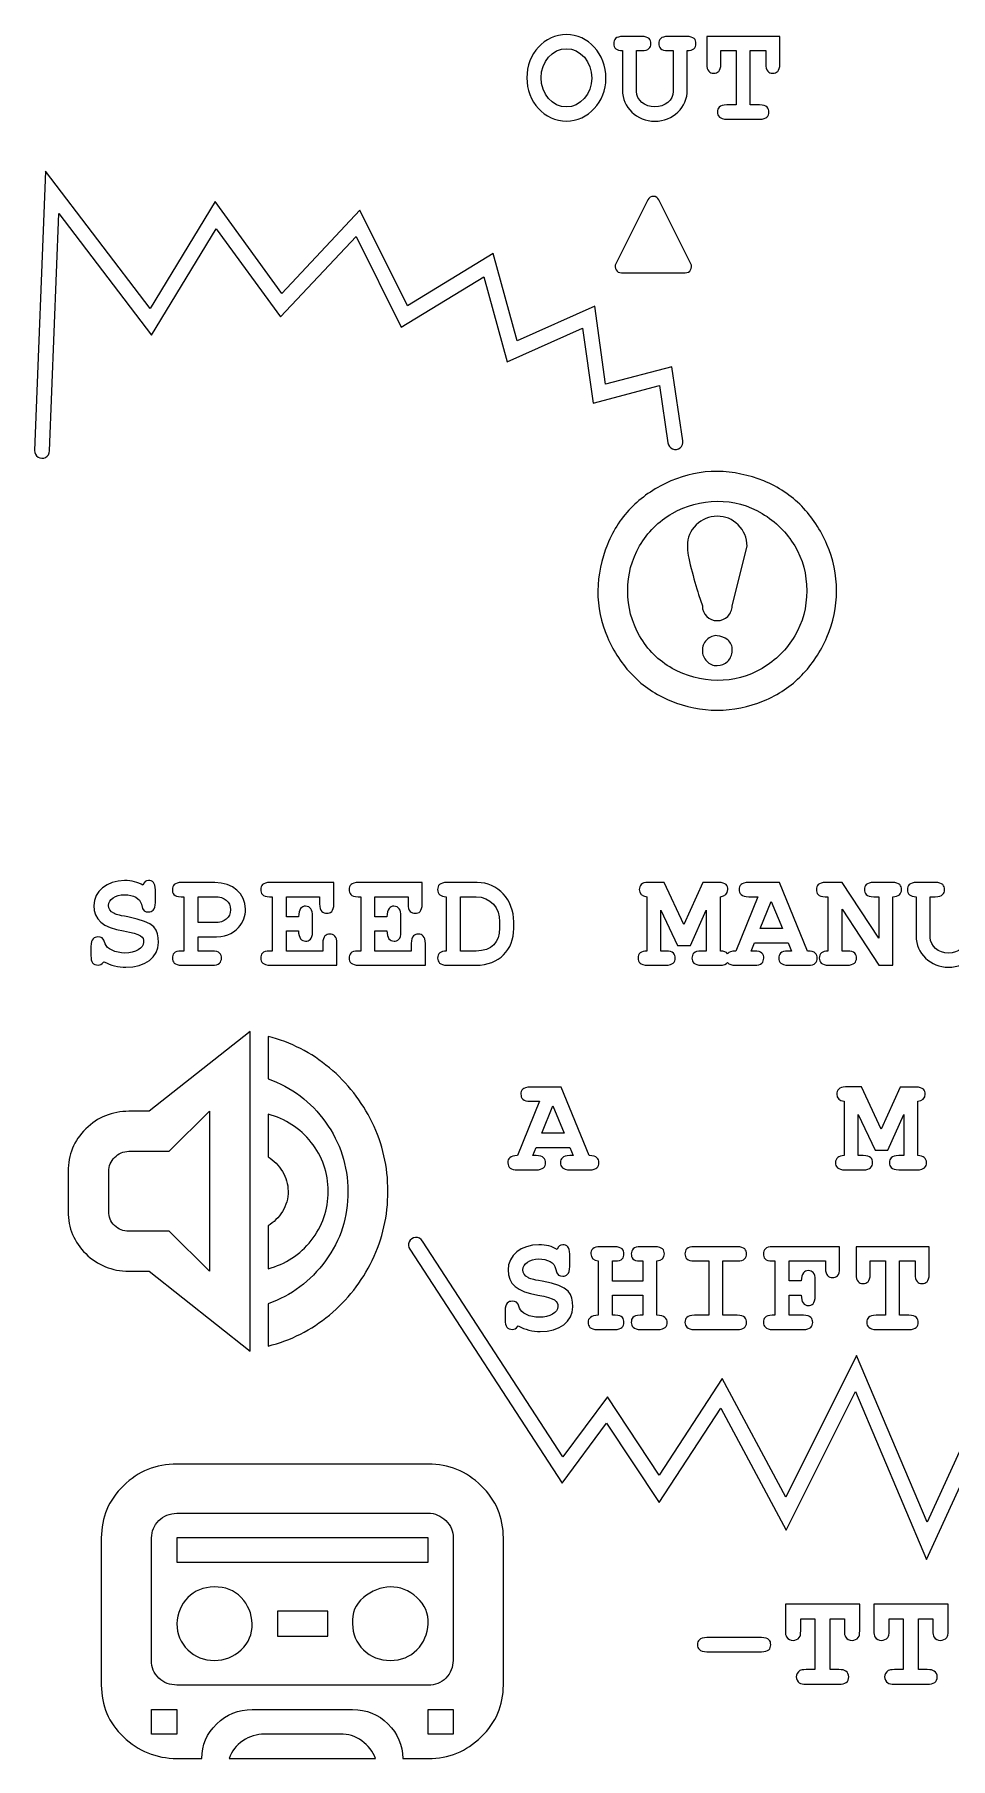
# Model space of a CAD drawing. Extents: x 1.1 to 88.4, y 2.6 to 71.5.
# Drawn here: x 1.1 to 37.5, y 2.6 to 71.2 of the extents above; entities that cross this region are included whole.
import ezdxf

# ---------------------------------------------------------------- set-up
doc = ezdxf.new("R2010")
doc.units = 0
doc.layers.add('Layer_1', color=7, linetype='CONTINUOUS')

msp = doc.modelspace()

# ---------------------------------------------------------------- linework, layer by layer
at = {"layer": 'Layer_1', "color": 7}
for points in [[(25.231172, 71.145741), (24.497395, 71.145741)], [(27.026106, 71.145741), (26.292328, 71.145741)], [(30.736967, 70.056361), (30.736967, 71.145741), (27.824433, 71.145741), (27.824433, 70.056361)], [(24.469172, 70.581291), (24.469172, 69.012141)], [(25.033617, 68.961341), (25.033617, 70.581291), (25.231172, 70.581291)], [(26.292328, 70.581291), (26.489884, 70.581291), (26.489884, 68.961341)], [(27.054328, 69.012141), (27.054328, 70.581291)], [(28.388878, 70.056361), (28.388878, 70.581291), (28.992833, 70.581291), (28.992833, 68.419471), (28.625944, 68.419471)], [(29.929811, 68.419471), (29.557278, 68.419471), (29.557278, 70.581291), (30.172522, 70.581291), (30.172522, 70.056361)], [(28.625944, 67.855031), (29.929811, 67.855031)], [(26.876953, 55.062501), (26.433594, 58.007811), (23.800781, 57.308591), (23.373047, 60.414061), (20.277344, 59.039061), (19.322266, 62.511721), (15.914062, 60.435551), (14.025391, 64.234381), (10.919922, 60.925781), (8.261719, 64.576171), (5.671875, 60.326171), (1.511719, 65.791021)], [(25.478516, 64.644531), (24.208984, 62.105471)], [(27.197266, 62.105471), (25.925781, 64.644531)], [(1.675781, 54.656291), (2.044922, 64.101601), (5.726563, 59.263711), (8.306641, 63.496131), (10.861328, 59.986371), (13.871094, 63.193401), (15.669922, 59.582071), (18.955078, 61.585981), (19.884766, 58.205121), (22.888672, 59.541061), (23.300781, 56.554731), (25.941406, 57.255901)], [(24.433594, 61.742191), (26.972656, 61.742191)], [(28.841252, 48.494261), (29.430252, 50.869261)], [(27.501752, 48.940761), (27.653752, 48.494261)], [(5.885833, 36.697481), (5.885833, 37.194191)], [(8.247671, 37.487701), (6.932516, 37.487701)], [(12.985821, 36.641041), (12.985821, 37.487701), (10.451465, 37.487701)], [(16.50477, 36.641041), (16.50477, 37.487701), (13.970414, 37.487701)], [(18.691631, 37.487701), (17.495009, 37.487701)], [(28.293364, 37.487771), (27.672728, 37.487771), (26.910501, 35.81139), (26.131738, 37.493457), (25.493534, 37.493457)], [(31.840434, 34.761322), (30.717505, 37.487771), (29.49794, 37.487771)], [(34.473369, 36.923261), (34.670924, 36.923261), (34.670924, 35.275081), (33.214658, 37.487701), (32.565546, 37.487701)], [(35.207147, 37.487701), (34.473369, 37.487701)], [(36.919874, 37.487701), (36.186096, 37.487701)], [(6.909938, 36.923261), (7.017182, 36.923261), (7.017182, 34.761441), (6.909938, 34.761441)], [(8.247671, 35.890351), (7.581627, 35.890351), (7.581627, 36.923291), (8.247671, 36.923291)], [(10.428888, 36.923261), (10.536132, 36.923261), (10.536132, 34.761441), (10.428888, 34.761441)], [(11.580354, 36.127391), (11.100576, 36.127391), (11.100576, 36.923261), (12.421376, 36.923261), (12.421376, 36.641041)], [(13.947837, 36.923261), (14.055081, 36.923261), (14.055081, 34.761441), (13.947837, 34.761441)], [(15.099303, 36.127391), (14.619525, 36.127391), (14.619525, 36.923261), (15.940325, 36.923261), (15.940325, 36.641041)], [(17.461143, 36.923261), (17.461143, 34.761441)], [(18.65212, 34.761411), (18.025587, 34.761411), (18.025587, 36.923231), (18.646476, 36.923231)], [(25.437207, 36.923465), (25.437207, 34.761322)], [(26.199434, 34.761322), (26.00203, 34.761322), (26.00203, 36.392748), (26.667624, 34.97578), (27.181286, 34.97578), (27.808121, 36.392748), (27.808121, 34.761322), (27.610202, 34.761322)], [(28.372429, 34.761322), (28.372429, 36.923465)], [(29.49794, 36.923465), (29.85399, 36.923465), (28.979108, 34.761322)], [(32.542969, 36.923261), (32.650213, 36.923261), (32.650213, 34.761441)], [(33.412213, 34.761441), (33.214658, 34.761441), (33.214658, 36.420901), (34.676569, 34.196991), (35.235369, 34.196991), (35.235369, 36.923261)], [(36.157874, 36.923261), (36.157874, 35.354101)], [(36.722318, 35.303301), (36.722318, 36.923261), (36.919874, 36.923261)], [(12.139154, 35.529081), (12.139154, 36.166901)], [(15.658103, 35.529081), (15.658103, 36.166901)], [(19.583454, 35.929811), (19.583454, 35.670161)], [(20.147898, 35.653261), (20.147898, 35.918551)], [(8.140427, 34.761441), (7.581627, 34.761441), (7.581627, 35.325881), (8.134782, 35.325881)], [(12.545554, 35.054951), (12.545554, 34.761441), (11.100576, 34.761441), (11.100576, 35.568591), (11.580354, 35.568591)], [(13.109999, 34.196991), (13.109999, 35.054951)], [(16.064503, 35.054951), (16.064503, 34.761441), (14.619525, 34.761441), (14.619525, 35.568591), (15.099303, 35.568591)], [(16.628948, 34.196991), (16.628948, 35.054951)], [(29.723768, 34.761322), (29.594058, 34.761322), (29.723768, 35.088953), (31.067353, 35.088953), (31.197063, 34.761322), (31.067353, 34.761322)], [(3.31761, 34.947701), (3.31761, 34.575171)], [(6.932516, 34.196991), (8.140427, 34.196991)], [(10.451465, 34.196991), (13.109999, 34.196991)], [(13.970414, 34.196991), (16.628948, 34.196991)], [(17.495009, 34.196991), (18.646476, 34.196991)], [(25.471313, 34.197016), (26.199434, 34.197016)], [(27.610202, 34.197016), (28.344005, 34.197016)], [(28.973425, 34.197016), (29.723768, 34.197016)], [(31.067353, 34.197016), (31.851803, 34.197016)], [(32.68408, 34.196991), (33.412213, 34.196991)], [(4.830756, 22.022689), (5.632417, 22.022689), (9.653446, 18.841494), (9.653446, 31.566271), (5.632417, 28.385077), (4.830756, 28.385077)], [(10.366034, 31.362675), (10.366034, 29.683004)], [(23.152151, 26.621869), (22.028824, 29.348138), (20.809534, 29.348138)], [(36.150399, 29.348151), (35.52951, 29.348151), (34.76751, 27.671751), (33.988577, 29.353791), (33.350754, 29.353791)], [(4.830756, 26.79448), (6.434078, 26.79448), (8.037399, 28.385077), (8.037399, 22.022689), (6.434078, 23.613286), (4.830756, 23.613286)], [(10.366034, 28.270554), (10.366034, 26.578159)], [(20.809534, 28.783689), (21.16516, 28.783689), (20.290207, 26.621869)], [(33.29431, 28.783701), (33.29431, 26.621881)], [(34.05631, 26.621881), (33.858754, 26.621881), (33.858754, 28.253121), (34.524799, 26.836371), (35.038443, 26.836371), (35.664977, 28.253121), (35.664977, 26.621881), (35.467421, 26.621881)], [(36.229421, 26.621881), (36.229421, 28.783701)], [(21.035328, 26.621869), (20.905496, 26.621869), (21.035328, 26.949247), (22.378806, 26.949247), (22.508637, 26.621869), (22.378806, 26.621869)], [(2.413048, 25.992819), (2.413048, 24.402222)], [(4.029095, 24.402222), (4.029095, 25.992819)], [(20.284561, 26.057419), (21.035328, 26.057419)], [(22.378806, 26.057419), (23.16344, 26.057419)], [(33.328177, 26.057431), (34.05631, 26.057431)], [(35.467421, 26.057431), (36.201199, 26.057431)], [(10.366034, 23.829607), (10.366034, 22.124487)], [(16.009766, 22.896481), (22.068359, 13.585941), (23.84375, 15.982421), (25.9375, 12.820311), (28.392578, 16.576171), (30.990234, 11.724611), (33.744141, 17.234381), (36.574219, 10.556641), (40.044922, 18.126951)], [(22.373254, 22.205481), (22.373254, 22.702191)], [(24.159359, 22.995701), (23.58927, 22.995701)], [(25.768026, 22.995701), (25.197937, 22.995701)], [(29.03862, 22.995701), (27.333998, 22.995701)], [(33.116369, 22.143391), (33.116369, 22.995701), (30.457836, 22.995701)], [(36.680475, 21.906321), (36.680475, 22.995701), (33.767942, 22.995701), (33.767942, 21.906321)], [(23.510248, 22.431251), (23.510248, 20.269431)], [(25.175359, 22.431251), (25.282604, 22.431251), (25.282604, 21.629741), (24.074693, 21.629741), (24.074693, 22.431251), (24.181937, 22.431251)], [(25.847048, 20.269431), (25.847048, 22.431251)], [(27.333998, 22.431251), (27.904087, 22.431251), (27.904087, 20.269431), (27.333998, 20.269431)], [(29.03862, 20.269431), (28.468531, 20.269431), (28.468531, 22.431251), (29.03862, 22.431251)], [(30.435258, 22.431251), (30.542503, 22.431251), (30.542503, 20.269431), (30.435258, 20.269431)], [(31.586725, 21.635391), (31.106947, 21.635391), (31.106947, 22.431251), (32.551925, 22.431251), (32.551925, 22.143391)], [(34.332386, 21.906321), (34.332386, 22.431251), (34.936342, 22.431251), (34.936342, 20.269431), (34.569453, 20.269431)], [(35.87332, 20.269431), (35.500786, 20.269431), (35.500786, 22.431251), (36.116031, 22.431251), (36.116031, 21.906321)], [(32.145525, 21.037081), (32.145525, 21.674901)], [(10.366034, 20.724761), (10.366034, 19.045091)], [(24.181937, 20.269431), (24.074693, 20.269431), (24.074693, 21.065301), (25.282604, 21.065301), (25.282604, 20.269431), (25.175359, 20.269431)], [(31.671391, 20.269431), (31.106947, 20.269431), (31.106947, 21.076591), (31.586725, 21.076591)], [(19.805032, 20.455701), (19.805032, 20.083161)], [(43.75, 10.244141), (40.091797, 19.666021), (36.595703, 12.042971), (33.789062, 18.666021), (30.970703, 13.029301), (28.445312, 17.751951), (25.933594, 13.914061), (23.871094, 17.027341), (22.101562, 14.636721)], [(23.476382, 19.704991), (24.159359, 19.704991)], [(25.197937, 19.704991), (25.880915, 19.704991)], [(27.333998, 19.704991), (29.03862, 19.704991)], [(30.457836, 19.704991), (31.671391, 19.704991)], [(34.569453, 19.704991), (35.87332, 19.704991)], [(16.740754, 14.3503), (6.740754, 14.3503)], [(6.740754, 12.398068), (16.740754, 12.398068)], [(3.732754, 11.414143), (3.732754, 5.557449)], [(5.732754, 6.541374), (5.732754, 11.414143)], [(17.732754, 11.414143), (17.732754, 6.541374)], [(19.732754, 5.557449), (19.732754, 11.414143)], [(33.915275, 7.718991), (33.915275, 8.774501), (30.957586, 8.774501), (30.957586, 7.718991)], [(37.434225, 7.718991), (37.434225, 8.774501), (34.476536, 8.774501), (34.476536, 7.718991)], [(31.567186, 7.718991), (31.567186, 8.193121), (32.125986, 8.193121), (32.125986, 6.172411), (31.781675, 6.172411)], [(32.735586, 8.193121), (33.305675, 8.193121), (33.305675, 7.718991)], [(33.085542, 6.172431), (32.735586, 6.172431), (32.735586, 8.193121)], [(35.086136, 7.718991), (35.086136, 8.193121), (35.644936, 8.193121), (35.644936, 6.172411), (35.300625, 6.172411)], [(36.254536, 8.193121), (36.824625, 8.193121), (36.824625, 7.718991)], [(36.604492, 6.172431), (36.254536, 6.172431), (36.254536, 8.193121)], [(30.001214, 7.448061), (27.833748, 7.448061)], [(27.833748, 6.883611), (30.001214, 6.883611)], [(16.740754, 5.557449), (6.740754, 5.557449)], [(31.781675, 5.591091), (33.085542, 5.591091)], [(35.300625, 5.591091), (36.604492, 5.591091)], [(9.732754, 4.589142), (13.732754, 4.589142)], [(13.236754, 3.605217), (10.228754, 3.605217)], [(6.740754, 2.636911), (7.732754, 2.636911)], [(8.820754, 2.636911), (14.644754, 2.636911)], [(15.732754, 2.636911), (16.740754, 2.636911)]]:
    msp.add_lwpolyline(points, dxfattribs=at)
for points in [[(27.398639, 70.863521)], [(30.736967, 70.056361)], [(23.253156, 69.486281)], [(23.8176, 69.474981)], [(25.705078, 64.783201)], [(27.055252, 50.869261)], [(23.492752, 49.092761)], [(24.680252, 49.092761)], [(27.653752, 46.717761)], [(35.57968, 37.205481)], [(8.874205, 36.404001)], [(9.472516, 36.420901)], [(30.39556, 36.736913), (30.835843, 35.653259), (29.949592, 35.653259)], [(6.004366, 35.100101)], [(20.147898, 35.653261)], [(22.147366, 27.513696), (21.261122, 27.513696), (21.707067, 28.597426)], [(23.536001, 26.339649)], [(36.573732, 26.339661)], [(4.029095, 24.402222)], [(16.230469, 23.363281)], [(33.116369, 22.143391)], [(36.680475, 21.906321)], [(10.366034, 20.724761)], [(22.491787, 20.608101)], [(26.253448, 19.987211)], [(29.411154, 19.987211)], [(6.740754, 10.445837), (16.740754, 10.445837), (16.740754, 11.414143), (6.740754, 11.414143)], [(10.740754, 7.50968), (12.740754, 7.50968), (12.740754, 8.493605), (10.740754, 8.493605)], [(6.740754, 7.993834)], [(13.732754, 7.993834)], [(30.373748, 7.165831)], [(5.732754, 6.541374)], [(5.732754, 3.605217), (5.732754, 4.589142), (6.740754, 4.589142), (6.740754, 3.605217)], [(16.740754, 3.605217), (16.740754, 4.589142), (17.732754, 4.589142), (17.732754, 3.605217)], [(8.820754, 2.636911)]]:
    msp.add_lwpolyline(points, close=True, dxfattribs=at)
for points in [[(22.2428, 71.224761), (21.373556, 71.224761), (20.668, 70.451471), (20.668, 69.503201)], [(21.232445, 69.503211), (21.232445, 70.135391), (21.689645, 70.660331), (22.2428, 70.660331)], [(23.8176, 69.474981), (23.8176, 70.457121), (23.100756, 71.224761), (22.2428, 71.224761)], [(22.2428, 70.660331), (22.8016, 70.660331), (23.253156, 70.135391), (23.253156, 69.486281)], [(24.497395, 71.145741), (24.203884, 71.145741), (24.124861, 71.021561), (24.124861, 70.863521)], [(24.124861, 70.863521), (24.124861, 70.682891), (24.243395, 70.586941), (24.469172, 70.581291)], [(25.603706, 70.863521), (25.603706, 71.015921), (25.530326, 71.145741), (25.231172, 71.145741)], [(25.231172, 70.581291), (25.524684, 70.581291), (25.603706, 70.705471), (25.603706, 70.863521)], [(26.292328, 71.145741), (25.993172, 71.145741), (25.919795, 71.021561), (25.919795, 70.863521)], [(25.919795, 70.863521), (25.919795, 70.716761), (25.987525, 70.581291), (26.292328, 70.581291)], [(27.398639, 70.863521), (27.398639, 71.015921), (27.330909, 71.145741), (27.026106, 71.145741)], [(27.054328, 70.581291), (27.280106, 70.581291), (27.398639, 70.682891), (27.398639, 70.863521)], [(27.824433, 70.056361), (27.824433, 69.768491), (27.942967, 69.683831), (28.106655, 69.683831)], [(28.106655, 69.683831), (28.253411, 69.683831), (28.388878, 69.751531), (28.388878, 70.056361)], [(30.172522, 70.056361), (30.172522, 69.774141), (30.291055, 69.683831), (30.454744, 69.683831)], [(30.454744, 69.683831), (30.6015, 69.683831), (30.736967, 69.751531), (30.736967, 70.056361)], [(20.668, 69.503201), (20.668, 68.549291), (21.373556, 67.776001), (22.2428, 67.776001)], [(22.2428, 68.340461), (21.689645, 68.340461), (21.232445, 68.865391), (21.232445, 69.503211)], [(23.253156, 69.486281), (23.253156, 68.865391), (22.790312, 68.340461), (22.2428, 68.340461)], [(22.2428, 67.776001), (23.100756, 67.776001), (23.8176, 68.549291), (23.8176, 69.474981)], [(24.469172, 69.012141), (24.469172, 68.329161), (25.044906, 67.776001), (25.76175, 67.776001)], [(25.76175, 68.340451), (25.360995, 68.340451), (25.033617, 68.617031), (25.033617, 68.961341)], [(25.76175, 67.776001), (26.489884, 67.776001), (27.054328, 68.334801), (27.054328, 69.012141)], [(26.489884, 68.961341), (26.489884, 68.617031), (26.162506, 68.340451), (25.76175, 68.340451)], [(28.625944, 68.419471), (28.326789, 68.419471), (28.253411, 68.295291), (28.253411, 68.137251)], [(28.253411, 68.137251), (28.253411, 67.990491), (28.338081, 67.855031), (28.625944, 67.855031)], [(30.302344, 68.137251), (30.302344, 68.284001), (30.228964, 68.419471), (29.929811, 68.419471)], [(29.929811, 67.855031), (30.217678, 67.855031), (30.302344, 67.979201), (30.302344, 68.137251)], [(1.511719, 65.791021), (1.511719, 65.791021), (1.076172, 54.679691), (1.076172, 54.679691)], [(25.705078, 64.783201), (25.609218, 64.784201), (25.521207, 64.730401), (25.478516, 64.644531)], [(25.925781, 64.644531), (25.884031, 64.728431), (25.798826, 64.782011), (25.705078, 64.783201)], [(24.208984, 62.105471), (24.124124, 61.938471), (24.246274, 61.740911), (24.433594, 61.742191)], [(26.972656, 61.742191), (27.159974, 61.741191), (27.282123, 61.938471), (27.197266, 62.105471)], [(25.941406, 57.255901), (25.941406, 57.255901), (26.283203, 54.972701), (26.283203, 54.972701)], [(26.283203, 54.972701), (26.298817, 54.86625), (26.370195, 54.77629), (26.470308, 54.736885)], [(26.767951, 54.781901), (26.851935, 54.84915), (26.893517, 54.956194), (26.876953, 55.062501)], [(1.076172, 54.679691), (1.071741, 54.572428), (1.124958, 54.470971), (1.215722, 54.413641)], [(1.215722, 54.413641), (1.306486, 54.35631), (1.420965, 54.351842), (1.515922, 54.401925)], [(1.515922, 54.401925), (1.610878, 54.452008), (1.671839, 54.549009), (1.675781, 54.656291)], [(26.470308, 54.736885), (26.570422, 54.697479), (26.683968, 54.714652), (26.767951, 54.781901)], [(28.242752, 53.842761), (27.596752, 53.842761), (26.982419, 53.716094), (26.399752, 53.462761)], [(30.095252, 53.462761), (29.506252, 53.703428), (28.888752, 53.830094), (28.242752, 53.842761)], [(26.399752, 53.462761), (25.817085, 53.209428), (25.310419, 52.873761), (24.879752, 52.455761)], [(31.605752, 52.455761), (31.187752, 52.886428), (30.684252, 53.222094), (30.095252, 53.462761)], [(24.879752, 52.455761), (24.449085, 52.037761), (24.113419, 51.531094), (23.872752, 50.935761)], [(25.155252, 50.878761), (25.471919, 51.423428), (25.905752, 51.854094), (26.456752, 52.170761)], [(26.456752, 52.170761), (27.007752, 52.487428), (27.603085, 52.648928), (28.242752, 52.655261)], [(28.242752, 52.655261), (28.882419, 52.661594), (29.477752, 52.500094), (30.028752, 52.170761)], [(30.028752, 52.170761), (30.579752, 51.841428), (31.013585, 51.410761), (31.330252, 50.878761)], [(32.612752, 50.935761), (32.359419, 51.518428), (32.023752, 52.025094), (31.605752, 52.455761)], [(27.406752, 51.714761), (27.172419, 51.493094), (27.055252, 51.211261), (27.055252, 50.869261)], [(28.242752, 52.056761), (27.919752, 52.050428), (27.641085, 51.936428), (27.406752, 51.714761)], [(29.078752, 51.714761), (28.844419, 51.949094), (28.565752, 52.063094), (28.242752, 52.056761)], [(29.430252, 50.869261), (29.430252, 51.198594), (29.313085, 51.480428), (29.078752, 51.714761)], [(23.872752, 50.935761), (23.632085, 50.340428), (23.505419, 49.726094), (23.492752, 49.092761)], [(24.680252, 49.092761), (24.680252, 49.738761), (24.838585, 50.334094), (25.155252, 50.878761)], [(27.055252, 50.869261), (27.055252, 50.672928), (27.105919, 50.378428), (27.207252, 49.985761)], [(31.330252, 50.878761), (31.646919, 50.346761), (31.805252, 49.751428), (31.805252, 49.092761)], [(32.992752, 49.092761), (32.992752, 49.738761), (32.866085, 50.353094), (32.612752, 50.935761)], [(27.207252, 49.985761), (27.308585, 49.593094), (27.406752, 49.244761), (27.501752, 48.940761)], [(23.492752, 49.092761), (23.492752, 48.446761), (23.619419, 47.832428), (23.872752, 47.249761)], [(25.155252, 47.297261), (24.838585, 47.848261), (24.680252, 48.446761), (24.680252, 49.092761)], [(31.805252, 49.092761), (31.805252, 48.434094), (31.646919, 47.835594), (31.330252, 47.297261)], [(32.612752, 47.249761), (32.866085, 47.832428), (32.992752, 48.446761), (32.992752, 49.092761)], [(27.653752, 48.494261), (27.653752, 48.329594), (27.710752, 48.190261), (27.824752, 48.076261)], [(27.824752, 48.076261), (27.938752, 47.962261), (28.078085, 47.905261), (28.242752, 47.905261)], [(28.242752, 47.905261), (28.407419, 47.905261), (28.546752, 47.962261), (28.660752, 48.076261)], [(28.660752, 48.076261), (28.774752, 48.190261), (28.834919, 48.329594), (28.841252, 48.494261)], [(23.872752, 47.249761), (24.126085, 46.667094), (24.461752, 46.160428), (24.879752, 45.729761)], [(26.456752, 46.005261), (25.905752, 46.315594), (25.471919, 46.746261), (25.155252, 47.297261)], [(27.824752, 47.135761), (27.698085, 47.009094), (27.641085, 46.869761), (27.653752, 46.717761)], [(27.653752, 46.717761), (27.653752, 46.553094), (27.710752, 46.410594), (27.824752, 46.290261)], [(28.242752, 47.306761), (28.090752, 47.319428), (27.951419, 47.262428), (27.824752, 47.135761)], [(28.660752, 47.135761), (28.534085, 47.237094), (28.394752, 47.294094), (28.242752, 47.306761)], [(28.841252, 46.717761), (28.847585, 46.895094), (28.787419, 47.034428), (28.660752, 47.135761)], [(28.660752, 46.290261), (28.774752, 46.397928), (28.834919, 46.540428), (28.841252, 46.717761)], [(31.330252, 47.297261), (31.013585, 46.758928), (30.579752, 46.328261), (30.028752, 46.005261)], [(31.605752, 45.729761), (32.023752, 46.160428), (32.359419, 46.667094), (32.612752, 47.249761)], [(28.242752, 45.530261), (27.603085, 45.536594), (27.007752, 45.694928), (26.456752, 46.005261)], [(27.824752, 46.290261), (27.938752, 46.169928), (28.078085, 46.112928), (28.242752, 46.119261)], [(28.242752, 46.119261), (28.407419, 46.125594), (28.546752, 46.182594), (28.660752, 46.290261)], [(30.028752, 46.005261), (29.477752, 45.682261), (28.882419, 45.523928), (28.242752, 45.530261)], [(24.879752, 45.729761), (25.297752, 45.299094), (25.804419, 44.960261), (26.399752, 44.713261)], [(30.085752, 44.713261), (30.681085, 44.960261), (31.187752, 45.299094), (31.605752, 45.729761)], [(26.399752, 44.713261), (26.995085, 44.466261), (27.609419, 44.342761), (28.242752, 44.342761)], [(28.242752, 44.342761), (28.876085, 44.342761), (29.490419, 44.466261), (30.085752, 44.713261)], [(4.655344, 37.566721), (3.955433, 37.566721), (3.430499, 37.137751), (3.430499, 36.567661)], [(5.389121, 37.380461), (5.191566, 37.504641), (4.94321, 37.566721), (4.655344, 37.566721)], [(5.609255, 37.566721), (5.496366, 37.566721), (5.445566, 37.521621), (5.389121, 37.380461)], [(5.885833, 37.194191), (5.885833, 37.487701), (5.772944, 37.566721), (5.609255, 37.566721)], [(6.932516, 37.487701), (6.63336, 37.487701), (6.559982, 37.363521), (6.559982, 37.205481)], [(6.559982, 37.205481), (6.559982, 37.058721), (6.605138, 36.923261), (6.909938, 36.923261)], [(9.472516, 36.420901), (9.472516, 37.047441), (8.964516, 37.487701), (8.247671, 37.487701)], [(10.451465, 37.487701), (10.15231, 37.487701), (10.078932, 37.363521), (10.078932, 37.205481)], [(10.078932, 37.205481), (10.078932, 37.058721), (10.129732, 36.923261), (10.428888, 36.923261)], [(13.970414, 37.487701), (13.671259, 37.487701), (13.597881, 37.363521), (13.597881, 37.205481)], [(13.597881, 37.205481), (13.597881, 37.058721), (13.648681, 36.923261), (13.947837, 36.923261)], [(17.495009, 37.487701), (17.190209, 37.487701), (17.116831, 37.363521), (17.116831, 37.205481)], [(17.116831, 37.205481), (17.116831, 37.024861), (17.241009, 36.923261), (17.461143, 36.923261)], [(20.147898, 35.918551), (20.147898, 36.804721), (19.51572, 37.487701), (18.691631, 37.487701)], [(25.493534, 37.493457), (25.233889, 37.493457), (25.143685, 37.358062), (25.143685, 37.211303)], [(25.143685, 37.211303), (25.143685, 37.041972), (25.250941, 36.940396), (25.437207, 36.923465)], [(28.66595, 37.205619), (28.66595, 37.358019), (28.598167, 37.487771), (28.293364, 37.487771)], [(28.372429, 36.923465), (28.558696, 36.940372), (28.66595, 37.04193), (28.66595, 37.205619)], [(29.49794, 37.487771), (29.187497, 37.487771), (29.120187, 37.358019), (29.120187, 37.205619)], [(29.120187, 37.205619), (29.120187, 37.053219), (29.193143, 36.923465), (29.49794, 36.923465)], [(32.565546, 37.487701), (32.266391, 37.487701), (32.193013, 37.363521), (32.193013, 37.205481)], [(32.193013, 37.205481), (32.193013, 37.058721), (32.243813, 36.923261), (32.542969, 36.923261)], [(34.473369, 37.487701), (34.174213, 37.487701), (34.100835, 37.363521), (34.100835, 37.205481)], [(34.100835, 37.205481), (34.100835, 37.058721), (34.174215, 36.923261), (34.473369, 36.923261)], [(35.57968, 37.205481), (35.57968, 37.352241), (35.5063, 37.487701), (35.207147, 37.487701)], [(35.235369, 36.923261), (35.461147, 36.923261), (35.57968, 37.024861), (35.57968, 37.205481)], [(36.186096, 37.487701), (35.892585, 37.487701), (35.813563, 37.363521), (35.813563, 37.205481)], [(35.813563, 37.205481), (35.813563, 37.024861), (35.932096, 36.928901), (36.157874, 36.923261)], [(37.292407, 37.205481), (37.292407, 37.357881), (37.219027, 37.487701), (36.919874, 37.487701)], [(36.919874, 36.923261), (37.213385, 36.923261), (37.292407, 37.047441), (37.292407, 37.205481)], [(3.430499, 36.567661), (3.430499, 36.014501), (3.786099, 35.704061), (4.621477, 35.562951)], [(4.017521, 36.573301), (4.017521, 36.816011), (4.299744, 37.002281), (4.655344, 37.002281)], [(4.226366, 36.262861), (4.102188, 36.324961), (4.017521, 36.454771), (4.017521, 36.573301)], [(4.655344, 37.002281), (5.005299, 37.002281), (5.276233, 36.849881), (5.327033, 36.624101)], [(5.327033, 36.624101), (5.389122, 36.330591), (5.468144, 36.319301), (5.609255, 36.319301)], [(5.609255, 36.319301), (5.744721, 36.319301), (5.885833, 36.387001), (5.885833, 36.697481)], [(8.247671, 36.923291), (8.637138, 36.923291), (8.874205, 36.725731), (8.874205, 36.404001)], [(8.874205, 36.404001), (8.874205, 36.087911), (8.637138, 35.890351), (8.247671, 35.890351)], [(9.190293, 35.698411), (9.370916, 35.895971), (9.472516, 36.161261), (9.472516, 36.420901)], [(11.856932, 36.545081), (11.715821, 36.545081), (11.580354, 36.432191), (11.580354, 36.127391)], [(12.139154, 36.166901), (12.139154, 36.387041), (12.054484, 36.545081), (11.856932, 36.545081)], [(12.421376, 36.641041), (12.421376, 36.341881), (12.551199, 36.262861), (12.703599, 36.262861)], [(12.703599, 36.262861), (12.850354, 36.262861), (12.985821, 36.330561), (12.985821, 36.641041)], [(15.375881, 36.545081), (15.23477, 36.545081), (15.099303, 36.432191), (15.099303, 36.127391)], [(15.658103, 36.166901), (15.658103, 36.387041), (15.573433, 36.545081), (15.375881, 36.545081)], [(15.940325, 36.641041), (15.940325, 36.341881), (16.070148, 36.262861), (16.222548, 36.262861)], [(16.222548, 36.262861), (16.369303, 36.262861), (16.50477, 36.330561), (16.50477, 36.641041)], [(18.646476, 36.923231), (19.233498, 36.923231), (19.583454, 36.466031), (19.583454, 35.929811)], [(4.79081, 36.116101), (4.367477, 36.195101), (4.339255, 36.206401), (4.226366, 36.262861)], [(6.004366, 35.100101), (6.004366, 35.619391), (5.914055, 35.907261), (4.79081, 36.116101)], [(8.134782, 35.325881), (8.659716, 35.325881), (8.941938, 35.421881), (9.190293, 35.698411)], [(19.583454, 35.670161), (19.583454, 35.111361), (19.267365, 34.761411), (18.65212, 34.761411)], [(3.599833, 35.320241), (3.447433, 35.320241), (3.31761, 35.252541), (3.31761, 34.947701)], [(3.887699, 35.049301), (3.814321, 35.303301), (3.729655, 35.320241), (3.599833, 35.320241)], [(4.672277, 34.682411), (4.299744, 34.682411), (3.944144, 34.846101), (3.887699, 35.049301)], [(4.621477, 35.562951), (5.332677, 35.438771), (5.417344, 35.325881), (5.417344, 35.111391)], [(5.417344, 35.111391), (5.417344, 34.868681), (5.089966, 34.682411), (4.672277, 34.682411)], [(4.711788, 34.117971), (5.485077, 34.117971), (6.004366, 34.513081), (6.004366, 35.100101)], [(11.580354, 35.568591), (11.580354, 35.275081), (11.704532, 35.156551), (11.862576, 35.156551)], [(11.862576, 35.156551), (11.998043, 35.156551), (12.139154, 35.224251), (12.139154, 35.529081)], [(12.827776, 35.433121), (12.686665, 35.433121), (12.545554, 35.371021), (12.545554, 35.054951)], [(13.109999, 35.054951), (13.109999, 35.354101), (12.980176, 35.433121), (12.827776, 35.433121)], [(15.099303, 35.568591), (15.099303, 35.275081), (15.223481, 35.156551), (15.381525, 35.156551)], [(15.381525, 35.156551), (15.516992, 35.156551), (15.658103, 35.224251), (15.658103, 35.529081)], [(16.346725, 35.433121), (16.205614, 35.433121), (16.064503, 35.371021), (16.064503, 35.054951)], [(16.628948, 35.054951), (16.628948, 35.354101), (16.499125, 35.433121), (16.346725, 35.433121)], [(18.646476, 34.196991), (19.572165, 34.196991), (20.147898, 34.812241), (20.147898, 35.653261)], [(36.157874, 35.354101), (36.157874, 34.671121), (36.733607, 34.117971), (37.450452, 34.117971)], [(37.450452, 34.682411), (37.049696, 34.682411), (36.722318, 34.958991), (36.722318, 35.303301)], [(37.450452, 34.117971), (38.178585, 34.117971), (38.743029, 34.676771), (38.743029, 35.354101)], [(38.178585, 35.303301), (38.178585, 34.958991), (37.851207, 34.682411), (37.450452, 34.682411)], [(3.31761, 34.575171), (3.31761, 34.321171), (3.407921, 34.202641), (3.605477, 34.202641)], [(3.605477, 34.202641), (3.695788, 34.202641), (3.735299, 34.225241), (3.831255, 34.338101)], [(3.831255, 34.338101), (4.107833, 34.191351), (4.406988, 34.117971), (4.711788, 34.117971)], [(6.909938, 34.761441), (6.616427, 34.761441), (6.559982, 34.637261), (6.559982, 34.479211)], [(6.559982, 34.479211), (6.559982, 34.332461), (6.639004, 34.196991), (6.932516, 34.196991)], [(8.51296, 34.479211), (8.51296, 34.625971), (8.439582, 34.761441), (8.140427, 34.761441)], [(8.140427, 34.196991), (8.428293, 34.196991), (8.51296, 34.321171), (8.51296, 34.479211)], [(10.428888, 34.761441), (10.135376, 34.761441), (10.078932, 34.631611), (10.078932, 34.479211)], [(10.078932, 34.479211), (10.078932, 34.326811), (10.163602, 34.196991), (10.451465, 34.196991)], [(13.947837, 34.761441), (13.654325, 34.761441), (13.597881, 34.631611), (13.597881, 34.479211)], [(13.597881, 34.479211), (13.597881, 34.326811), (13.682551, 34.196991), (13.970414, 34.196991)], [(17.461143, 34.761441), (17.246654, 34.761441), (17.116831, 34.659841), (17.116831, 34.479211)], [(17.116831, 34.479211), (17.116831, 34.332461), (17.201501, 34.196991), (17.495009, 34.196991)], [(25.437207, 34.761322), (25.217074, 34.761322), (25.093042, 34.659799), (25.093042, 34.47917)], [(25.093042, 34.47917), (25.093042, 34.32677), (25.177805, 34.197016), (25.471313, 34.197016)], [(26.572022, 34.47917), (26.572022, 34.63157), (26.504238, 34.761322), (26.199434, 34.761322)], [(26.199434, 34.197016), (26.487302, 34.197016), (26.572022, 34.32677), (26.572022, 34.47917)], [(27.610202, 34.761322), (27.311045, 34.761322), (27.238132, 34.637219), (27.238132, 34.47917)], [(27.238132, 34.47917), (27.238132, 34.332419), (27.316689, 34.197016), (27.610202, 34.197016)], [(28.344005, 34.197016), (28.507126, 34.197016), (28.603487, 34.239614), (28.657682, 34.303471)], [(28.657682, 34.65642), (28.600707, 34.724267), (28.504075, 34.761322), (28.372429, 34.761322)], [(28.979108, 34.761322), (28.808733, 34.761322), (28.711321, 34.720296), (28.657682, 34.65642)], [(28.657682, 34.303471), (28.716734, 34.233208), (28.821784, 34.197016), (28.973425, 34.197016)], [(30.096354, 34.47917), (30.096354, 34.625929), (30.022921, 34.761322), (29.723768, 34.761322)], [(29.723768, 34.197016), (30.011634, 34.197016), (30.096354, 34.31548), (30.096354, 34.47917)], [(31.067353, 34.761322), (30.7682, 34.761322), (30.694767, 34.637219), (30.694767, 34.47917)], [(30.694767, 34.47917), (30.694767, 34.32677), (30.779492, 34.197016), (31.067353, 34.197016)], [(32.22439, 34.47917), (32.22439, 34.63157), (32.145234, 34.761322), (31.840434, 34.761322)], [(31.851803, 34.197016), (32.13967, 34.197016), (32.22439, 34.31548), (32.22439, 34.47917)], [(32.650213, 34.761441), (32.43008, 34.761441), (32.305902, 34.659841), (32.305902, 34.479211)], [(32.305902, 34.479211), (32.305902, 34.326811), (32.390572, 34.196991), (32.68408, 34.196991)], [(33.784747, 34.479211), (33.784747, 34.625971), (33.722657, 34.761441), (33.412213, 34.761441)], [(33.412213, 34.196991), (33.70008, 34.196991), (33.784747, 34.326811), (33.784747, 34.479211)], [(12.809191, 30.115646), (12.08812, 30.717953), (11.273734, 31.133629), (10.366034, 31.362675)], [(10.366034, 29.683004), (11.307667, 29.343677), (12.071154, 28.76682), (12.656493, 27.952434)], [(14.514311, 27.93971), (14.098635, 28.788028), (13.530261, 29.51334), (12.809191, 30.115646)], [(20.809534, 29.348138), (20.499066, 29.348138), (20.431328, 29.218313), (20.431328, 29.065909)], [(20.431328, 29.065909), (20.431328, 28.913514), (20.504711, 28.783689), (20.809534, 28.783689)], [(33.350754, 29.353791), (33.09111, 29.353791), (33.000799, 29.218321), (33.000799, 29.071571)], [(33.000799, 29.071571), (33.000799, 28.902231), (33.108043, 28.800631), (33.29431, 28.783701)], [(36.522932, 29.065921), (36.522932, 29.218321), (36.455202, 29.348151), (36.150399, 29.348151)], [(36.229421, 28.783701), (36.415688, 28.800601), (36.522932, 28.902231), (36.522932, 29.065921)], [(4.830756, 28.385077), (4.160584, 28.385077), (3.587969, 28.151789), (3.112911, 27.685214)], [(12.083878, 27.150774), (11.63427, 27.710664), (11.061655, 28.083924), (10.366034, 28.270554)], [(3.112911, 27.685214), (2.637852, 27.218639), (2.404565, 26.654507), (2.413048, 25.992819)], [(12.656493, 27.952434), (13.241833, 27.138049), (13.538744, 26.221865), (13.547228, 25.203883)], [(15.137825, 25.203883), (15.137825, 26.179449), (14.929987, 27.091391), (14.514311, 27.93971)], [(4.258141, 26.552709), (4.410838, 26.705406), (4.60171, 26.785997), (4.830756, 26.79448)], [(12.758292, 25.203883), (12.758292, 25.94192), (12.533487, 26.590883), (12.083878, 27.150774)], [(4.029095, 25.992819), (4.029095, 26.213382), (4.105443, 26.400012), (4.258141, 26.552709)], [(10.366034, 26.578159), (10.603563, 26.425461), (10.794434, 26.230348), (10.938648, 25.992819)], [(20.290207, 26.621869), (19.99103, 26.621869), (19.912001, 26.497693), (19.912001, 26.339649)], [(19.912001, 26.339649), (19.912001, 26.153376), (20.036188, 26.057419), (20.284561, 26.057419)], [(21.407889, 26.339649), (21.407889, 26.486404), (21.334506, 26.621869), (21.035328, 26.621869)], [(21.035328, 26.057419), (21.323217, 26.057419), (21.407889, 26.175955), (21.407889, 26.339649)], [(22.378806, 26.621869), (22.079628, 26.621869), (22.006244, 26.497693), (22.006244, 26.339649)], [(22.006244, 26.339649), (22.006244, 26.187245), (22.090917, 26.057419), (22.378806, 26.057419)], [(23.536001, 26.339649), (23.536001, 26.492043), (23.456968, 26.621869), (23.152151, 26.621869)], [(23.16344, 26.057419), (23.451328, 26.057419), (23.536001, 26.175955), (23.536001, 26.339649)], [(33.29431, 26.621881), (33.074177, 26.621881), (32.949999, 26.520281), (32.949999, 26.339661)], [(32.949999, 26.339661), (32.949999, 26.187261), (33.034669, 26.057431), (33.328177, 26.057431)], [(34.428843, 26.339661), (34.428843, 26.492061), (34.361113, 26.621881), (34.05631, 26.621881)], [(34.05631, 26.057431), (34.344177, 26.057431), (34.428843, 26.187261), (34.428843, 26.339661)], [(35.467421, 26.621881), (35.168266, 26.621881), (35.094888, 26.497701), (35.094888, 26.339661)], [(35.094888, 26.339661), (35.094888, 26.192901), (35.173908, 26.057431), (35.467421, 26.057431)], [(36.201199, 26.057431), (36.489066, 26.057431), (36.573732, 26.187261), (36.573732, 26.339661)], [(36.573732, 26.339661), (36.573732, 26.520281), (36.449554, 26.621881), (36.229421, 26.621881)], [(10.938648, 25.992819), (11.082863, 25.75529), (11.159211, 25.492311), (11.167694, 25.203883)], [(11.167694, 25.203883), (11.167694, 24.915454), (11.091346, 24.648234), (10.938648, 24.402222)], [(12.083878, 23.244267), (12.533487, 23.81264), (12.758292, 24.465846), (12.758292, 25.203883)], [(13.547228, 25.203883), (13.555711, 24.185901), (13.258799, 23.265475), (12.656493, 22.442606)], [(14.514311, 22.455331), (14.929987, 23.312133), (15.137825, 24.228316), (15.137825, 25.203883)], [(2.413048, 24.402222), (2.413048, 23.740533), (2.646336, 23.180643), (3.112911, 22.722551)], [(4.258141, 23.842332), (4.09696, 23.995029), (4.020612, 24.181659), (4.029095, 24.402222)], [(10.938648, 24.402222), (10.785951, 24.156209), (10.595079, 23.965338), (10.366034, 23.829607)], [(4.830756, 23.613286), (4.610193, 23.613286), (4.419321, 23.689634), (4.258141, 23.842332)], [(16.230469, 23.363281), (16.124911, 23.353445), (16.03238, 23.288631), (15.987065, 23.192788)], [(16.511719, 23.224611), (16.451506, 23.320046), (16.342837, 23.373625), (16.230469, 23.363281)], [(3.112911, 22.722551), (3.579486, 22.264459), (4.152101, 22.031172), (4.830756, 22.022689)], [(10.366034, 22.124487), (11.061655, 22.302634), (11.63427, 22.675894), (12.083878, 23.244267)], [(15.987065, 23.192788), (15.941751, 23.096945), (15.950381, 22.984303), (16.009766, 22.896481)], [(22.101562, 14.636721), (22.101562, 14.636721), (16.511719, 23.224611), (16.511719, 23.224611)], [(21.142765, 23.074721), (20.442854, 23.074721), (19.917921, 22.645741), (19.917921, 22.075651)], [(21.876543, 22.888451), (21.678987, 23.012631), (21.430632, 23.074721), (21.142765, 23.074721)], [(22.096676, 23.074721), (21.983787, 23.074721), (21.932987, 23.029521), (21.876543, 22.888451)], [(22.373254, 22.702191), (22.373254, 22.995701), (22.260365, 23.074721), (22.096676, 23.074721)], [(23.58927, 22.995701), (23.295759, 22.995701), (23.216737, 22.871521), (23.216737, 22.713481)], [(23.216737, 22.713481), (23.216737, 22.549791), (23.323982, 22.448191), (23.510248, 22.431251)], [(24.531893, 22.713481), (24.531893, 22.854591), (24.464163, 22.995701), (24.159359, 22.995701)], [(24.181937, 22.431251), (24.469804, 22.431251), (24.531893, 22.555431), (24.531893, 22.713481)], [(25.197937, 22.995701), (24.904426, 22.995701), (24.825404, 22.871521), (24.825404, 22.713481)], [(24.825404, 22.713481), (24.825404, 22.561081), (24.876204, 22.431251), (25.175359, 22.431251)], [(26.140559, 22.713481), (26.140559, 22.865881), (26.072829, 22.995701), (25.768026, 22.995701)], [(25.847048, 22.431251), (26.033315, 22.448151), (26.140559, 22.549791), (26.140559, 22.713481)], [(27.333998, 22.995701), (27.034842, 22.995701), (26.961465, 22.871521), (26.961465, 22.713481)], [(26.961465, 22.713481), (26.961465, 22.566721), (27.034845, 22.431251), (27.333998, 22.431251)], [(29.411154, 22.713481), (29.411154, 22.854591), (29.349064, 22.995701), (29.03862, 22.995701)], [(29.03862, 22.431251), (29.332131, 22.431251), (29.411154, 22.555431), (29.411154, 22.713481)], [(30.457836, 22.995701), (30.15868, 22.995701), (30.085303, 22.871521), (30.085303, 22.713481)], [(30.085303, 22.713481), (30.085303, 22.566721), (30.136103, 22.431251), (30.435258, 22.431251)], [(12.656493, 22.442606), (12.054187, 21.619737), (11.290701, 21.047122), (10.366034, 20.724761)], [(12.809191, 20.279394), (13.530261, 20.873217), (14.098635, 21.598529), (14.514311, 22.455331)], [(19.917921, 22.075651), (19.917921, 21.522501), (20.273521, 21.212051), (21.108898, 21.070941)], [(20.504943, 22.081301), (20.504943, 22.324011), (20.787165, 22.510281), (21.142765, 22.510281)], [(20.713787, 21.770851), (20.58961, 21.832951), (20.504943, 21.962761), (20.504943, 22.081301)], [(21.142765, 22.510281), (21.492721, 22.510281), (21.763654, 22.357881), (21.814454, 22.132101)], [(21.814454, 22.132101), (21.876544, 21.838591), (21.955565, 21.827301), (22.096676, 21.827301)], [(22.096676, 21.827301), (22.232143, 21.827301), (22.373254, 21.895001), (22.373254, 22.205481)], [(31.868947, 22.047431), (31.722191, 22.047431), (31.586725, 21.934541), (31.586725, 21.635391)], [(32.145525, 21.674901), (32.145525, 21.962761), (32.026991, 22.047431), (31.868947, 22.047431)], [(32.551925, 22.143391), (32.551925, 21.849881), (32.681747, 21.770851), (32.834147, 21.770851)], [(32.834147, 21.770851), (32.980903, 21.770851), (33.116369, 21.838551), (33.116369, 22.143391)], [(21.278232, 21.624101), (20.854898, 21.703101), (20.826676, 21.714401), (20.713787, 21.770851)], [(22.491787, 20.608101), (22.491787, 21.127391), (22.401477, 21.415251), (21.278232, 21.624101)], [(33.767942, 21.906321), (33.767942, 21.618451), (33.886475, 21.533791), (34.050164, 21.533791)], [(34.050164, 21.533791), (34.19692, 21.533791), (34.332386, 21.601491), (34.332386, 21.906321)], [(36.116031, 21.906321), (36.116031, 21.624101), (36.234564, 21.533791), (36.398253, 21.533791)], [(36.398253, 21.533791), (36.545009, 21.533791), (36.680475, 21.601491), (36.680475, 21.906321)], [(20.087254, 20.828231), (19.934854, 20.828231), (19.805032, 20.760531), (19.805032, 20.455701)], [(20.375121, 20.557301), (20.301741, 20.811301), (20.217076, 20.828231), (20.087254, 20.828231)], [(21.108898, 21.070941), (21.820098, 20.946761), (21.904765, 20.833881), (21.904765, 20.619391)], [(21.904765, 20.619391), (21.904765, 20.376681), (21.577387, 20.190411), (21.159698, 20.190411)], [(21.19921, 19.625961), (21.972498, 19.625961), (22.491787, 20.021081), (22.491787, 20.608101)], [(31.586725, 21.076591), (31.586725, 20.788721), (31.699614, 20.658901), (31.868947, 20.658901)], [(31.868947, 20.658901), (32.010058, 20.658901), (32.145525, 20.726601), (32.145525, 21.037081)], [(10.366034, 19.045091), (11.273734, 19.274137), (12.08812, 19.685571), (12.809191, 20.279394)], [(19.805032, 20.083161), (19.805032, 19.829161), (19.895342, 19.710631), (20.092898, 19.710631)], [(21.159698, 20.190411), (20.787165, 20.190411), (20.431565, 20.354101), (20.375121, 20.557301)], [(23.510248, 20.269431), (23.216737, 20.269431), (23.103848, 20.145251), (23.103848, 19.987211)], [(23.103848, 19.987211), (23.103848, 19.834811), (23.171578, 19.704991), (23.476382, 19.704991)], [(24.159359, 19.704991), (24.447226, 19.704991), (24.531893, 19.823521), (24.531893, 19.987211)], [(24.531893, 19.987211), (24.531893, 20.133961), (24.486733, 20.269431), (24.181937, 20.269431)], [(25.175359, 20.269431), (24.881848, 20.269431), (24.825404, 20.145251), (24.825404, 19.987211)], [(24.825404, 19.987211), (24.825404, 19.840451), (24.898784, 19.704991), (25.197937, 19.704991)], [(26.253448, 19.987211), (26.253448, 20.128321), (26.151848, 20.269431), (25.847048, 20.269431)], [(25.880915, 19.704991), (26.168782, 19.704991), (26.253448, 19.823521), (26.253448, 19.987211)], [(27.333998, 20.269431), (27.034842, 20.269431), (26.961465, 20.145251), (26.961465, 19.987211)], [(26.961465, 19.987211), (26.961465, 19.840451), (27.046135, 19.704991), (27.333998, 19.704991)], [(29.411154, 19.987211), (29.411154, 20.128321), (29.349064, 20.269431), (29.03862, 20.269431)], [(29.03862, 19.704991), (29.286976, 19.704991), (29.411154, 19.800991), (29.411154, 19.987211)], [(30.435258, 20.269431), (30.141747, 20.269431), (30.085303, 20.145251), (30.085303, 19.987211)], [(30.085303, 19.987211), (30.085303, 19.840451), (30.164323, 19.704991), (30.457836, 19.704991)], [(32.043925, 19.987211), (32.043925, 20.139611), (31.976195, 20.269431), (31.671391, 20.269431)], [(31.671391, 19.704991), (31.959258, 19.704991), (32.043925, 19.829161), (32.043925, 19.987211)], [(34.569453, 20.269431), (34.270297, 20.269431), (34.19692, 20.145251), (34.19692, 19.987211)], [(34.19692, 19.987211), (34.19692, 19.840451), (34.28159, 19.704991), (34.569453, 19.704991)], [(36.245853, 19.987211), (36.245853, 20.133961), (36.172473, 20.269431), (35.87332, 20.269431)], [(35.87332, 19.704991), (36.161186, 19.704991), (36.245853, 19.829161), (36.245853, 19.987211)], [(20.092898, 19.710631), (20.183208, 19.710631), (20.222721, 19.733231), (20.318676, 19.846101)], [(20.318676, 19.846101), (20.595254, 19.699341), (20.89441, 19.625961), (21.19921, 19.625961)], [(6.740754, 14.3503), (5.908754, 14.3503), (5.199421, 14.063972), (4.612754, 13.491318)], [(18.852754, 13.491318), (18.266087, 14.063972), (17.562087, 14.3503), (16.740754, 14.3503)], [(4.612754, 13.491318), (4.026087, 12.918663), (3.732754, 12.226272), (3.732754, 11.414143)], [(19.732754, 11.414143), (19.732754, 12.226272), (19.439421, 12.918663), (18.852754, 13.491318)], [(6.020754, 12.101329), (6.212754, 12.288743), (6.452754, 12.387656), (6.740754, 12.398068)], [(16.740754, 12.398068), (17.007421, 12.398068), (17.242087, 12.299155), (17.444754, 12.101329)], [(5.732754, 11.414143), (5.732754, 11.684853), (5.828754, 11.913915), (6.020754, 12.101329)], [(17.444754, 12.101329), (17.647421, 11.903503), (17.743421, 11.674441), (17.732754, 11.414143)], [(7.172754, 9.04023), (6.906087, 8.76952), (6.762087, 8.420722), (6.740754, 7.993834)], [(8.228754, 9.461912), (7.791421, 9.4515), (7.439421, 9.310939), (7.172754, 9.04023)], [(9.300754, 9.04023), (9.023421, 9.331763), (8.666087, 9.472324), (8.228754, 9.461912)], [(9.732754, 7.993834), (9.722087, 8.399898), (9.578087, 8.748697), (9.300754, 9.04023)], [(14.164754, 9.04023), (13.834087, 8.76952), (13.690087, 8.420722), (13.732754, 7.993834)], [(15.236754, 9.461912), (14.852754, 9.4515), (14.495421, 9.310939), (14.164754, 9.04023)], [(16.292754, 9.04023), (15.972754, 9.331763), (15.620754, 9.472324), (15.236754, 9.461912)], [(16.740754, 7.993834), (16.762087, 8.399898), (16.612754, 8.748697), (16.292754, 9.04023)], [(6.740754, 7.993834), (6.740754, 7.58777), (6.884754, 7.244177), (7.172754, 6.963056)], [(9.300754, 6.963056), (9.599421, 7.244177), (9.743421, 7.58777), (9.732754, 7.993834)], [(13.732754, 7.993834), (13.732754, 7.58777), (13.876754, 7.244177), (14.164754, 6.963056)], [(16.292754, 6.963056), (16.570087, 7.244177), (16.719421, 7.58777), (16.740754, 7.993834)], [(30.957586, 7.718991), (30.957586, 7.583521), (30.968876, 7.527081), (31.002746, 7.476281)], [(31.510746, 7.453701), (31.555906, 7.515801), (31.567186, 7.560951), (31.567186, 7.718991)], [(33.305675, 7.718991), (33.305675, 7.583521), (33.316965, 7.527081), (33.350835, 7.476281)], [(33.858835, 7.453701), (33.903995, 7.515801), (33.915275, 7.560951), (33.915275, 7.718991)], [(34.476536, 7.718991), (34.476536, 7.583521), (34.487826, 7.527081), (34.521696, 7.476281)], [(35.029696, 7.453701), (35.074856, 7.515801), (35.086136, 7.560951), (35.086136, 7.718991)], [(36.824625, 7.718991), (36.824625, 7.583521), (36.835915, 7.527081), (36.869785, 7.476281)], [(37.377785, 7.453701), (37.422945, 7.515801), (37.434225, 7.560951), (37.434225, 7.718991)], [(7.172754, 6.963056), (7.460754, 6.681934), (7.812754, 6.541374), (8.228754, 6.541374)], [(8.228754, 6.541374), (8.644754, 6.541374), (9.002087, 6.681934), (9.300754, 6.963056)], [(14.164754, 6.963056), (14.452754, 6.681934), (14.810087, 6.541374), (15.236754, 6.541374)], [(15.236754, 6.541374), (15.663421, 6.541374), (16.015421, 6.681934), (16.292754, 6.963056)], [(27.833748, 7.448061), (27.534592, 7.448061), (27.461214, 7.318231), (27.461214, 7.165831)], [(27.461214, 7.165831), (27.461214, 7.019081), (27.534594, 6.883611), (27.833748, 6.883611)], [(30.373748, 7.165831), (30.373748, 7.318231), (30.306018, 7.448061), (30.001214, 7.448061)], [(30.001214, 6.883611), (30.289081, 6.883611), (30.373748, 7.007791), (30.373748, 7.165831)], [(31.002746, 7.476281), (31.059186, 7.385981), (31.16079, 7.335171), (31.26239, 7.335171)], [(31.26239, 7.335171), (31.35835, 7.335171), (31.448657, 7.380271), (31.510746, 7.453701)], [(33.350835, 7.476281), (33.407275, 7.385981), (33.503235, 7.335171), (33.610479, 7.335171)], [(33.610479, 7.335171), (33.706439, 7.335171), (33.796746, 7.380271), (33.858835, 7.453701)], [(34.521696, 7.476281), (34.578136, 7.385981), (34.67974, 7.335171), (34.78134, 7.335171)], [(34.78134, 7.335171), (34.8773, 7.335171), (34.967607, 7.380271), (35.029696, 7.453701)], [(36.869785, 7.476281), (36.926225, 7.385981), (37.022185, 7.335171), (37.129429, 7.335171)], [(37.129429, 7.335171), (37.225389, 7.335171), (37.315696, 7.380271), (37.377785, 7.453701)], [(6.020754, 5.83857), (5.818087, 6.025984), (5.722087, 6.260252), (5.732754, 6.541374)], [(17.732754, 6.541374), (17.732754, 6.270664), (17.636754, 6.036396), (17.444754, 5.83857)], [(3.732754, 5.557449), (3.732754, 4.745321), (4.026087, 4.058135), (4.612754, 3.495892)], [(6.740754, 5.557449), (6.463421, 5.557449), (6.223421, 5.651156), (6.020754, 5.83857)], [(17.444754, 5.83857), (17.252754, 5.640744), (17.018087, 5.547037), (16.740754, 5.557449)], [(18.852754, 3.495892), (19.439421, 4.068547), (19.732754, 4.755733), (19.732754, 5.557449)], [(31.53332, 6.132911), (31.44301, 6.076511), (31.386564, 5.980511), (31.386564, 5.884561)], [(31.386564, 5.884561), (31.386564, 5.794261), (31.437364, 5.698291), (31.510742, 5.647491)], [(31.510742, 5.647491), (31.567182, 5.607991), (31.651853, 5.591091), (31.781675, 5.591091)], [(31.781675, 6.172411), (31.63492, 6.172411), (31.589764, 6.166411), (31.53332, 6.132911)], [(33.356475, 6.116031), (33.294385, 6.161131), (33.237942, 6.172431), (33.085542, 6.172431)], [(33.085542, 5.591091), (33.345186, 5.591091), (33.480653, 5.687091), (33.480653, 5.884611)], [(33.480653, 5.884611), (33.480653, 5.974911), (33.435503, 6.059581), (33.356475, 6.116031)], [(35.05227, 6.132911), (34.96196, 6.076511), (34.905514, 5.980511), (34.905514, 5.884561)], [(34.905514, 5.884561), (34.905514, 5.794261), (34.956314, 5.698291), (35.029692, 5.647491)], [(35.029692, 5.647491), (35.086132, 5.607991), (35.170803, 5.591091), (35.300625, 5.591091)], [(35.300625, 6.172411), (35.15387, 6.172411), (35.108714, 6.166411), (35.05227, 6.132911)], [(36.875425, 6.116031), (36.813335, 6.161131), (36.756892, 6.172431), (36.604492, 6.172431)], [(36.604492, 5.591091), (36.864136, 5.591091), (36.999603, 5.687091), (36.999603, 5.884611)], [(36.999603, 5.884611), (36.999603, 5.974911), (36.954443, 6.059581), (36.875425, 6.116031)], [(8.324754, 4.011282), (8.719421, 4.396522), (9.188754, 4.589142), (9.732754, 4.589142)], [(13.732754, 4.589142), (14.287421, 4.589142), (14.756754, 4.396522), (15.140754, 4.011282)], [(4.612754, 3.495892), (5.199421, 2.93365), (5.908754, 2.647323), (6.740754, 2.636911)], [(7.732754, 2.636911), (7.732754, 3.167918), (7.930087, 3.626041), (8.324754, 4.011282)], [(10.228754, 3.605217), (9.919421, 3.605217), (9.631421, 3.516716), (9.364754, 3.339714)], [(14.100754, 3.339714), (13.844754, 3.527128), (13.556754, 3.615629), (13.236754, 3.605217)], [(15.140754, 4.011282), (15.524754, 3.626041), (15.722087, 3.167918), (15.732754, 2.636911)], [(16.740754, 2.636911), (17.562087, 2.636911), (18.266087, 2.923238), (18.852754, 3.495892)], [(9.364754, 3.339714), (9.098087, 3.162712), (8.916754, 2.928444), (8.820754, 2.636911)], [(14.644754, 2.636911), (14.538087, 2.918032), (14.356754, 3.1523), (14.100754, 3.339714)]]:
    msp.add_open_spline(points, degree=3, dxfattribs=at)

doc.saveas('drawing.dxf')
